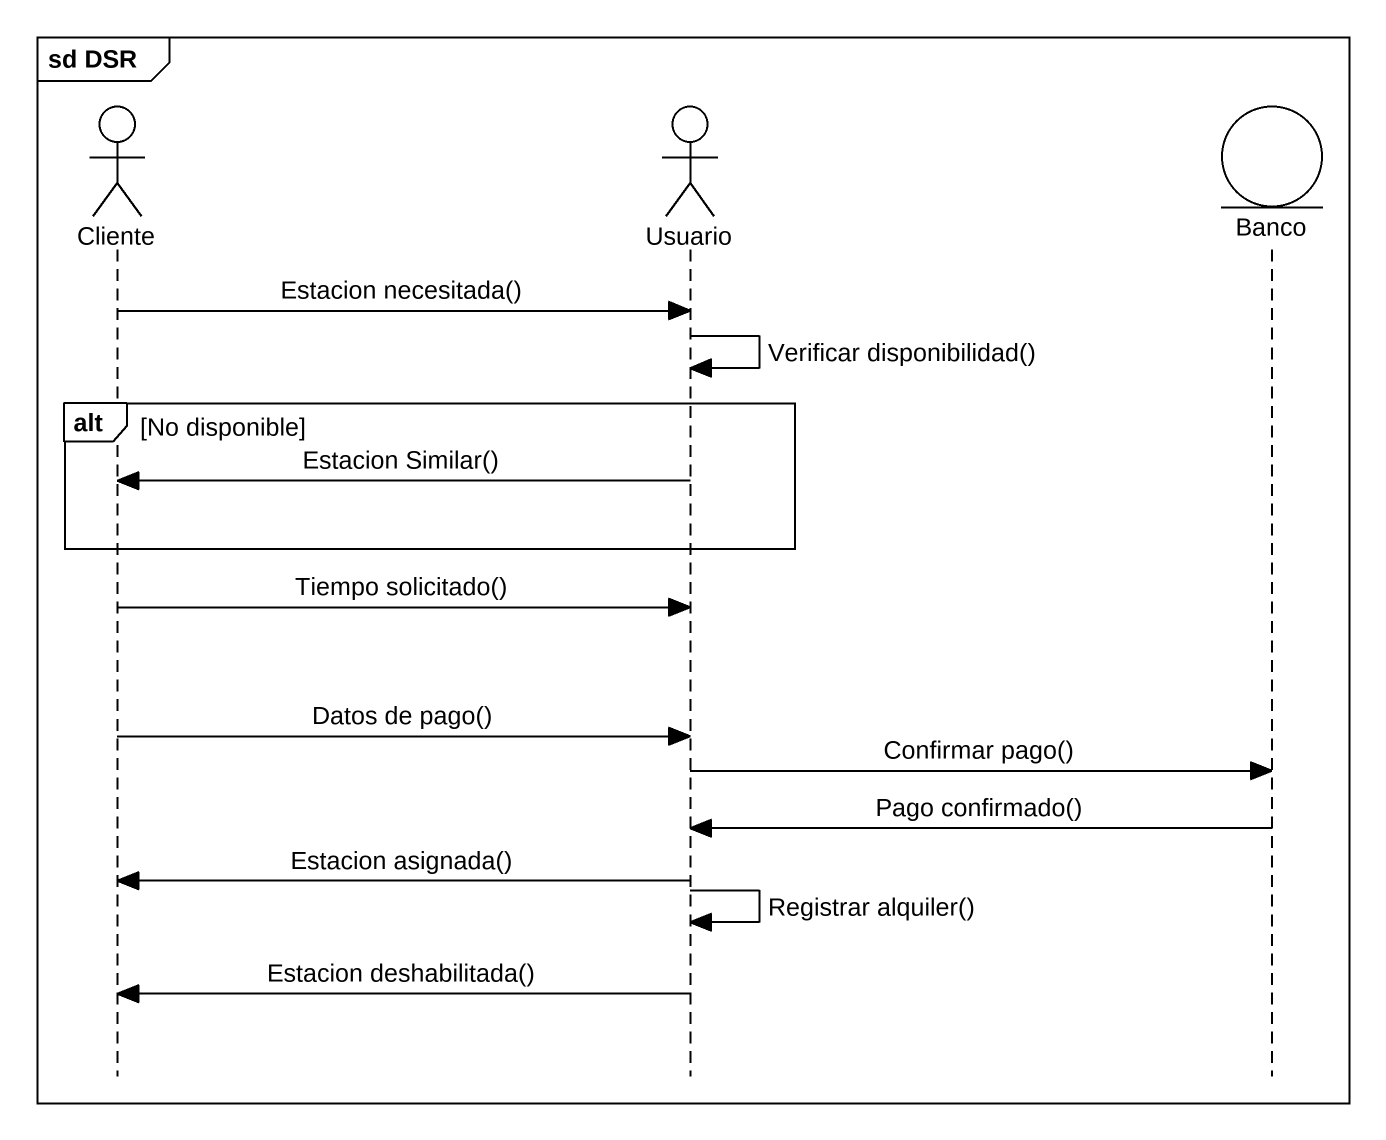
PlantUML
@startuml
mainframe sd DSR
hide footbox
actor Cliente
actor Usuario
entity Banco

Cliente -> Usuario : Estacion necesitada()
Usuario -> Usuario : Verificar disponibilidad()
alt No disponible
  Usuario -> Cliente : Estacion Similar()
end
Cliente -> Usuario : Tiempo solicitado()
Cliente -> Usuario : Datos de pago()
Usuario -> Banco : Confirmar pago()
Banco -> Usuario : Pago confirmado()
Usuario -> Cliente : Estacion asignada()
Usuario -> Usuario : Registrar alquiler()
Usuario -> Cliente : Estacion deshabilitada()
@enduml
